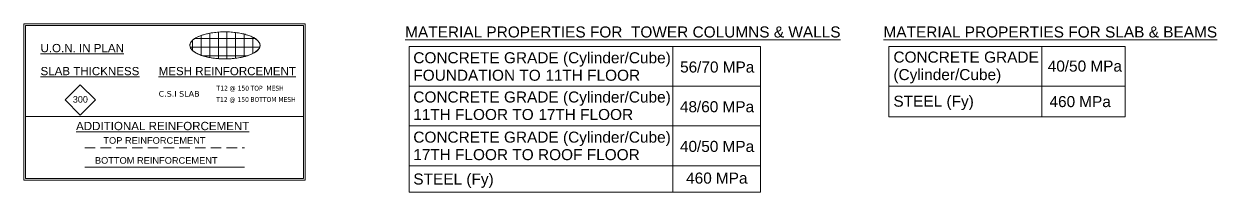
# Model space of a CAD drawing. Header units: millimetres. Extents: x 1499 to 145420, y 3769 to 41194.
# Drawn here: x 91287 to 145420, y 4626 to 12257 of the extents above; entities that cross this region are included whole.
import ezdxf

# ---------------------------------------------------------------- set-up
doc = ezdxf.new("R2010")
doc.units = ezdxf.units.MM
doc.linetypes.add('Hidden', pattern=[714.375, 476.25, -238.125])
for name, color, linetype, lineweight in [('A-DETL', 90, 'Continuous', 5), ('A-DETL-GENF', 92, 'Continuous', 5), ('A-DETL-THIN', 151, 'Continuous', 5), ('G-ANNO-TEXT', 231, 'Continuous', 5)]:
    doc.layers.add(name, color=color, linetype=linetype, lineweight=lineweight)
doc.styles.add('Arial', font='arial.ttf', dxfattribs={"height": 500})
doc.styles.add('Arial_3', font='arial.ttf', dxfattribs={"height": 300})
doc.styles.add('Arial_4', font='arial.ttf', dxfattribs={"height": 294})
doc.styles.add('Arial_5', font='arial.ttf', dxfattribs={"height": 375})
doc.styles.add('Tahoma', font='tahoma.ttf', dxfattribs={"width": 1.213515, "height": 252})
doc.styles.add('Tahoma_1', font='tahoma.ttf', dxfattribs={"height": 220.5})

msp = doc.modelspace()

# ---------------------------------------------------------------- hatches: boundary and pattern name
at = {"layer": 'A-DETL-GENF'}
h = msp.add_hatch(dxfattribs=at)
h.set_pattern_fill('FP_6', style=0, pattern_type=2)
h.set_pattern_definition([(0, (-6139.63, -27468.95), (0, 390.625), []), (90, (-6139.63, -27468.95), (-390.625, 2e-14), [])])
h.paths.add_polyline_path([(100410.6712, 10668.0432), (100549.3306, 10670.3779), (100686.9351, 10677.3562), (100822.4359, 10688.9323), (100954.8048, 10705.0122), (101083.0296, 10725.479), (101206.1413, 10750.1708), (101323.1956, 10778.9053), (101433.3062, 10811.4609), (101535.6358, 10847.5893), (101629.4, 10887.0182), (101713.891, 10929.4452), (101788.4658, 10974.5476), (101852.5502, 11021.9839), (101905.6635, 11071.3905), (101947.4013, 11122.3937), (101977.4387, 11174.6072), (101995.5546, 11227.6159), (102001.6113, 11281.052), (101995.5573, 11334.4792), (101977.4414, 11387.4999), (101947.4013, 11439.7104), (101905.6659, 11490.7134), (101852.5477, 11540.1202), (101788.4658, 11587.5564), (101713.8903, 11632.6585), (101629.402, 11675.0865), (101535.6329, 11714.5136), (101433.3078, 11750.644), (101323.1948, 11783.1981), (101206.1413, 11811.9332), (101083.03, 11836.6254), (100954.8048, 11857.0918), (100822.4357, 11873.1711), (100686.9351, 11884.7478), (100549.3308, 11891.7281), (100410.6712, 11894.0608), (100272.0119, 11891.7261), (100134.4074, 11884.7478), (99998.9066, 11873.1718), (99866.5377, 11857.0918), (99738.3129, 11836.6251), (99615.2012, 11811.9332), (99498.1469, 11783.1987), (99388.0363, 11750.6432), (99285.7067, 11714.5147), (99191.9425, 11675.0858), (99107.4515, 11632.6588), (99032.8767, 11587.5564), (98968.7923, 11540.1201), (98915.679, 11490.7135), (98873.9411, 11439.7104), (98843.9038, 11387.4968), (98825.7879, 11334.4881), (98819.7312, 11281.052), (98825.7852, 11227.6248), (98843.9011, 11174.6042), (98873.9411, 11122.3937), (98915.6766, 11071.3907), (98968.7948, 11021.9838), (99032.8767, 10974.5476), (99107.4522, 10929.4455), (99191.9404, 10887.0176), (99285.7096, 10847.5904), (99388.0347, 10811.46), (99498.1477, 10778.9059), (99615.2012, 10750.1708), (99755.5142, 10722.733), (99866.5377, 10705.0122), (99998.9068, 10688.9329), (100134.4074, 10677.3562), (100272.0117, 10670.3759)])

# ---------------------------------------------------------------- linework, layer by layer
at = {"layer": 'A-DETL'}
for p, q in [((104050.0521, 12257.0275), (91287.1998, 12257.0275)), ((91287.1998, 12257.0275), (91287.1998, 5176.1554)), ((103976.7187, 12183.6941), (91360.5331, 12183.6941)), ((91360.5331, 12183.6941), (91360.5331, 5249.4887)), ((103976.7187, 5249.4887), (103976.7187, 12183.6941)), ((104050.0521, 5176.1554), (104050.0521, 12257.0275)), ((93847.8527, 9488.992), (93163.5996, 8804.7389)), ((94532.1058, 8804.7389), (93847.8527, 9488.992)), ((93163.5996, 8804.7389), (93847.8527, 8120.4859)), ((93847.8527, 8120.4859), (94532.1058, 8804.7389)), ((103976.7187, 8061.3457), (91360.5331, 8061.3457)), ((101299.6246, 5759.588), (94052.4785, 5759.588)), ((91287.1998, 5176.1554), (104050.0521, 5176.1554)), ((91360.5331, 5249.4887), (103976.7187, 5249.4887))]:
    msp.add_line(p, q, dxfattribs=at)
at = {"layer": 'A-DETL', "linetype": 'Hidden'}
msp.add_line((94052.4785, 6641.5541), (101299.6246, 6641.5541), dxfattribs=at)
at = {"layer": 'A-DETL'}
msp.add_ellipse((100410.6712, 11281.052), major_axis=(1590.9401, 0), ratio=0.3853123023, dxfattribs=at)
at = {"layer": 'A-DETL-THIN'}
for p, q in [((108769.9423, 11226.4094), (108769.9423, 4626.4094)), ((108769.9423, 11226.4094), (124709.9423, 11226.4094)), ((120729.9423, 11226.4094), (120729.9423, 4626.4094)), ((124709.9423, 11226.4094), (124709.9423, 4626.4094)), ((130530.3042, 11226.4094), (130530.3042, 8036.4599)), ((130530.3042, 11226.4094), (141250.3042, 11226.4094)), ((137470.3042, 11226.4094), (137470.3042, 8036.4599)), ((141250.3042, 11226.4094), (141250.3042, 8036.4599)), ((108769.9423, 9426.4094), (124709.9423, 9426.4094)), ((130530.3042, 9426.4094), (141250.3042, 9426.4094)), ((108769.9423, 7626.4094), (124709.9423, 7626.4094)), ((130530.3042, 8036.4599), (141250.3042, 8036.4599)), ((108769.9423, 5826.4094), (124709.9423, 5826.4094)), ((108769.9423, 4626.4094), (124709.9423, 4626.4094))]:
    msp.add_line(p, q, dxfattribs=at)
for points in [[(102001.6113, 11281.052), (102001.6036, 11298.9289), (101997.5737, 11334.5261), (101979.4304, 11387.6407), (101949.3527, 11439.9103), (101893.6383, 11508.0036), (101795.4799, 11589.1163), (101635.6048, 11677.0921), (101438.513, 11753.0342), (101210.1901, 11814.6352), (100957.5745, 11860.0243), (100733.2131, 11883.1863), (100549.5068, 11892.5032), (100364.3926, 11895.6194), (100133.0014, 11887.821), (99863.7681, 11860.0237), (99632.2036, 11818.4176), (99439.4046, 11768.7724), (99282.486, 11715.7557), (99144.8919, 11655.293), (99028.9321, 11588.434), (98936.64, 11516.3092), (98869.5415, 11440.1675), (98835.6244, 11374.4302), (98822.0089, 11321.1989), (98819.7379, 11294.4645), (98819.7312, 11281.052)], [(98819.7312, 11281.052), (98819.7389, 11263.1752), (98823.7688, 11227.5779), (98841.912, 11174.4633), (98871.9898, 11122.1937), (98927.7042, 11054.1004), (99025.8626, 10972.9877), (99185.7377, 10885.0119), (99382.8295, 10809.0699), (99611.1524, 10747.4688), (99863.768, 10702.0797), (100088.1294, 10678.9177), (100271.8357, 10669.6008), (100456.9499, 10666.4846), (100688.3411, 10674.283), (100957.5743, 10702.0803), (101189.1389, 10743.6864), (101381.9379, 10793.3316), (101538.8565, 10846.3484), (101676.4506, 10906.811), (101792.4104, 10973.67), (101884.7025, 11045.7948), (101951.801, 11121.9365), (101985.7181, 11187.6738), (101999.3335, 11240.9052), (102001.6046, 11267.6395), (102001.6113, 11281.052)]]:
    msp.add_open_spline(points, degree=3, knots=[0, 0, 0, 0, 0.0277777778, 0.0555555556, 0.0833333333, 0.1111111111, 0.1666666667, 0.2222222222, 0.2777777778, 0.3333333333, 0.3888888889, 0.4444444444, 0.4722222222, 0.5, 0.5555555556, 0.6111111111, 0.6666666667, 0.7083333333, 0.75, 0.7916666667, 0.8333333333, 0.875, 0.9166666667, 0.9583333333, 0.9791666667, 1, 1, 1, 1], dxfattribs=at)

# ---------------------------------------------------------------- texts
at = {"layer": 'G-ANNO-TEXT', "color": 7, "lineweight": 13, "char_height": 500, "attachment_point": 1, "style": 'Arial'}
for s, insert, width in [('\\LMATERIAL PROPERTIES FOR  TOWER COLUMNS & WALLS', (108584.0389, 12139.6104), 23970.45625), ('\\LMATERIAL PROPERTIES FOR SLAB & BEAMS', (130284.0389, 12139.6104), 18294.50875), ('CONCRETE GRADE (Cylinder/Cube)', (108953.9884, 10970.6847), 14061.59875), ('CONCRETE GRADE ', (130734.3503, 11000.7352), 8225.31375), ('56', (121057.5753, 10550.6847), 929.9575), ('/', (121824.867, 10550.6847), 240.50625), ('70 ', (122023.3045, 10550.6847), 1170.46375), ('MPa', (122989.0336, 10550.6847), 1715.61125), ('40', (137736.6826, 10592.4524), 929.9575), ('/', (138503.9743, 10592.4524), 240.50625), ('50 ', (138702.4118, 10592.4524), 1170.46375), ('MPa', (139668.141, 10592.4524), 1715.61125), ('FOUNDATION TO ', (108953.9884, 10176.9347), 7263.28875), ('11', (114946.8009, 10176.9347), 929.9575), ('TH FLOOR', (115714.0926, 10176.9347), 4281.01125), ('(Cylinder/Cube)', (130734.3503, 10206.9852), 5836.285), ('CONCRETE GRADE (Cylinder/Cube)', (108953.9884, 9190.6847), 14061.59875), ('48', (121048.6749, 8750.6847), 929.9575), ('/', (121815.9666, 8750.6847), 240.50625), ('60 ', (122014.4041, 8750.6847), 1170.46375), ('MPa', (122980.1333, 8750.6847), 1715.61125), ('STEEL (Fy)', (130734.3503, 9000.5363), 4409.28125), ('460 ', (137814.3503, 8982.7352), 1635.4425), ('MPa', (139163.7253, 8982.7352), 1715.61125), ('11', (108953.9884, 8396.9347), 929.9575), ('TH FLOOR TO ', (109721.2801, 8396.9347), 5948.52125), ('17', (114629.3009, 8396.9347), 929.9575), ('TH FLOOR', (115396.5926, 8396.9347), 4281.01125), ('CONCRETE GRADE (Cylinder/Cube)', (108953.9884, 7370.6847), 14061.59875), ('17', (108953.9884, 6576.9347), 929.9575), ('TH FLOOR TO ROOF FLOOR', (109721.2801, 6576.9347), 11528.26625), ('40', (121050.8641, 6950.6847), 929.9575), ('/', (121818.1558, 6950.6847), 240.50625), ('50 ', (122016.5933, 6950.6847), 1170.46375), ('MPa', (122982.3224, 6950.6847), 1715.61125), ('STEEL (Fy)', (108953.9884, 5470.6847), 4409.28125), ('460 ', (121330.1314, 5512.6847), 1635.4425), ('MPa', (122679.5064, 5512.6847), 1715.61125)]:
    msp.add_mtext(s, dxfattribs=dict(at, insert=insert, width=width))
at = {"layer": 'G-ANNO-TEXT', "color": 7, "attachment_point": 1}
for s, insert, char_height, width, rotation, style in [('\\LU.O.N. IN PLAN', (92043.0351, 11346.9919), 375, 4617.72, 359.99999792, 'Arial_5'), ('\\LSLAB THICKNESS', (92043.0351, 10302.4698), 375, 5475.525625, 359.99999792, 'Arial_5'), ('\\LMESH REINFORCEMENT', (97401.7852, 10302.4698), 375, 7632.065, 359.99999792, 'Arial_5'), ('C.S.I SLAB', (97401.7846, 9209.8453), 252, 2432.149374, 359.99995165, 'Tahoma'), ('300', (93508.2049, 8980.6191), 294, 817.72125, 359.99999792, 'Arial_4'), ('\\LADDITIONAL REINFORCEMENT', (93655.6712, 7812.2328), 375, 9628.266875, 359.99999792, 'Arial_5'), ('TOP REINFORCEMENT', (94895.1752, 7119.8135), 300, 5691.98125, 359.99999792, 'Arial_3'), ('BOTTOM REINFORCEMENT', (94510.8537, 6213.9825), 300, 6838.394375, 359.99999792, 'Arial_3')]:
    msp.add_mtext(s, dxfattribs=dict(at, insert=insert, char_height=char_height, width=width, rotation=rotation, style=style))
at = {"layer": 'G-ANNO-TEXT', "color": 7, "char_height": 220.5, "attachment_point": 1, "style": 'Tahoma_1'}
for s, insert, width in [('T', (100024.5814, 9449.7269), 208.43875), ('12 ', (100196.5605, 9449.7269), 513.08), ('@ ', (100619.8939, 9449.7269), 440.928125), ('150 ', (100983.6959, 9449.7269), 713.501875), ('TOP  MESH', (101572.3939, 9449.7269), 1811.81375), ('T', (100016.9031, 8938.6406), 208.43875), ('12 ', (100188.8823, 8938.6406), 513.08), ('@ ', (100612.2156, 8938.6406), 440.928125), ('150 ', (100976.0177, 8938.6406), 713.501875), ('BOTTOM MESH', (101564.7156, 8938.6406), 2461.180625)]:
    msp.add_mtext(s, dxfattribs=dict(at, insert=insert, width=width))

doc.saveas('drawing.dxf')
